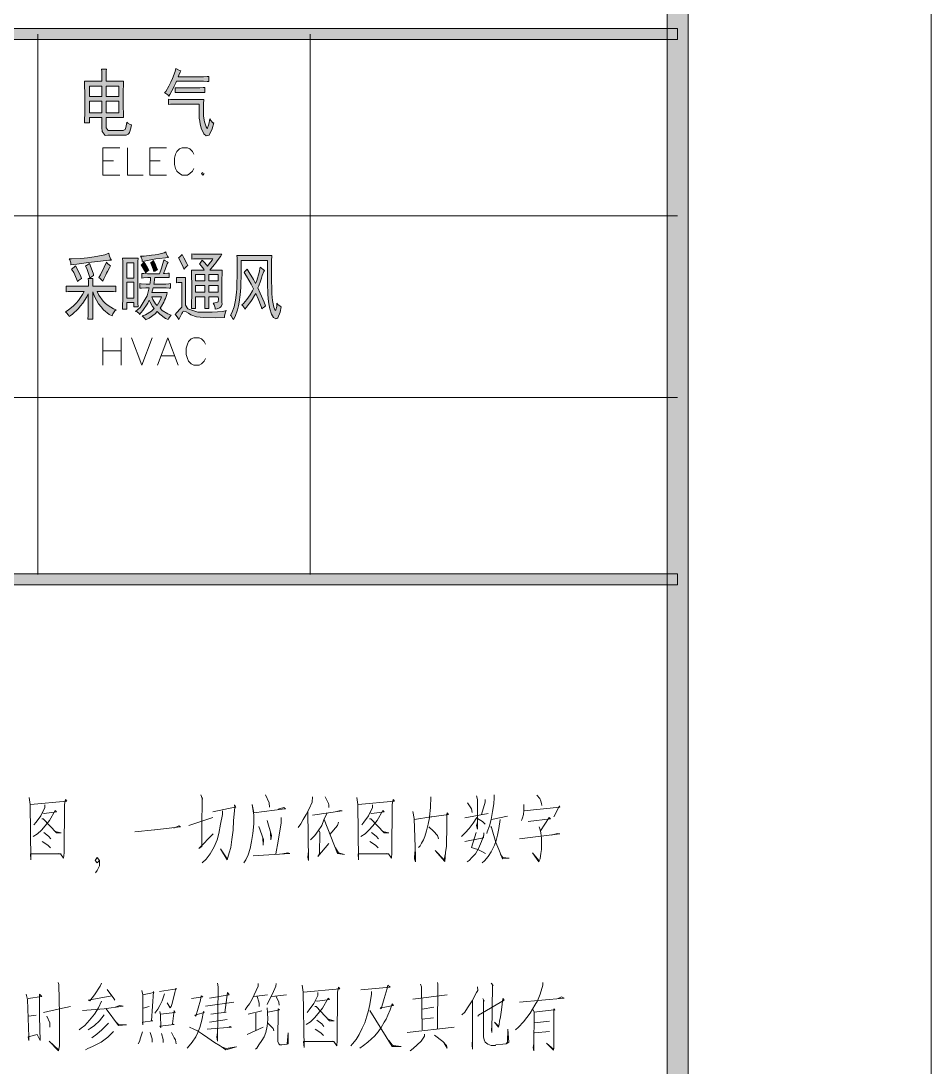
# Model space of a CAD drawing. Header units: millimetres. Extents: x 803 to 707111, y 130 to 2706464.
# Drawn here: x 702803 to 707111, y 2687046 to 2691996 of the extents above; entities that cross this region are included whole.
import ezdxf

# ---------------------------------------------------------------- set-up
doc = ezdxf.new("R2010")
doc.units = ezdxf.units.MM

msp = doc.modelspace()

# ---------------------------------------------------------------- hatches: boundary and pattern name
h = msp.add_hatch(color=0)
h.dxf.hatch_style = 2
h.paths.add_polyline_path([(705960.9, 2636339.7), (705860.9, 2636439.8), (705860.9, 2705213.8), (705960.9, 2705313.9)])
h = msp.add_hatch(color=0)
h.dxf.hatch_style = 2
h.paths.add_polyline_path([(699888.3, 2691908.5), (699888.3, 2691960), (705910.7, 2691960), (705910.7, 2691908.5)])
h = msp.add_hatch(color=0)
h.paths.add_polyline_path([(703326.5, 2691504), (703323, 2691488.6), (703316.6, 2691468.4), (703313.6, 2691464.1), (703310.6, 2691459.8), (703300.3, 2691455.5), (703293.4, 2691455.5), (703214, 2691455.5), (703200.7, 2691454.7), (703186.5, 2691473.1), (703185.6, 2691492), (703185.6, 2691539.2), (703126.8, 2691539.2), (703126.8, 2691513.5), (703103.6, 2691513.5), (703104.1, 2691520.3), (703104.5, 2691566.7), (703104.5, 2691606.6), (703104.5, 2691646.6), (703104.1, 2691698.5), (703103.6, 2691711), (703185.6, 2691711), (703185.6, 2691729), (703185.2, 2691757.3), (703184.8, 2691767.6), (703207.1, 2691767.6), (703206.7, 2691758.6), (703206.2, 2691730.3), (703206.2, 2691711), (703288.3, 2691711), (703287.8, 2691700.7), (703287, 2691658.6), (703287, 2691627.2), (703287, 2691595.9), (703287.8, 2691552.1), (703288.3, 2691539.2), (703206.2, 2691539.2), (703206.2, 2691502.7), (703206.2, 2691490.7), (703215.7, 2691478.3), (703225.1, 2691478.3), (703278.8, 2691478.3), (703287, 2691478.3), (703296.8, 2691483), (703298.1, 2691487.7), (703299.8, 2691492.4), (703302.4, 2691507.5), (703303.3, 2691517.8), (703308.4, 2691513), (703320, 2691506.2)])
h.paths.add_polyline_path([(703266.8, 2691562), (703266.8, 2691616.1), (703206.2, 2691616.1), (703206.2, 2691562)])
h.paths.add_polyline_path([(703185.6, 2691562), (703185.6, 2691616.1), (703126.8, 2691616.1), (703126.8, 2691562)])
h.paths.add_polyline_path([(703266.8, 2691638), (703266.8, 2691687.8), (703206.2, 2691687.8), (703206.2, 2691638)])
h.paths.add_polyline_path([(703185.6, 2691638), (703185.6, 2691687.8), (703126.8, 2691687.8), (703126.8, 2691638)])
h = msp.add_hatch(color=0)
h.dxf.hatch_style = 2
h.paths.add_polyline_path([(703559.6, 2691759.5), (703556.6, 2691753.5), (703550.2, 2691739.7), (703546.7, 2691732.4), (703657.9, 2691732.4), (703667.4, 2691732.4), (703684.5, 2691733.3), (703692.7, 2691733.7), (703692.7, 2691709.7), (703684.5, 2691710.1), (703667.4, 2691711), (703657.9, 2691711), (703538.6, 2691711), (703536, 2691704.1), (703528.3, 2691686.9), (703522.7, 2691676.2), (703517.5, 2691665.9), (703507.2, 2691647.9), (703502.1, 2691640.6), (703497.8, 2691646.1), (703487.9, 2691653.4), (703481.9, 2691655.6), (703488.3, 2691662.9), (703503.4, 2691688.2), (703511.9, 2691706.2), (703520.5, 2691723.9), (703533, 2691756.9), (703536.4, 2691771.5), (703542, 2691768.1), (703553.6, 2691762.1)])
h = msp.add_hatch(color=0)
h.dxf.hatch_style = 2
h.paths.add_polyline_path([(703640.7, 2691679.6), (703648.9, 2691679.6), (703665.2, 2691680.5), (703673.4, 2691680.9), (703673.4, 2691656.9), (703665.2, 2691657.3), (703648.9, 2691658.2), (703640.7, 2691658.2), (703566, 2691658.2), (703557.9, 2691658.2), (703541.6, 2691657.3), (703533.4, 2691656.9), (703533.4, 2691679.6), (703541.6, 2691679.2), (703557.9, 2691679.2), (703566, 2691679.6)])
h = msp.add_hatch(color=0)
h.dxf.hatch_style = 2
h.paths.add_polyline_path([(703715.9, 2691513.5), (703708.6, 2691486), (703694.4, 2691456.4), (703687.5, 2691454.7), (703680.2, 2691452.9), (703668.2, 2691462.4), (703663.1, 2691473.1), (703657.9, 2691483.8), (703651, 2691508.3), (703648.9, 2691522.5), (703646.8, 2691536.2), (703645.9, 2691576.6), (703646.8, 2691602.8), (703535.6, 2691602.8), (703527.4, 2691602.8), (703510.2, 2691601.9), (703500.8, 2691601.5), (703500.8, 2691625.5), (703510.2, 2691625.1), (703527.4, 2691624.2), (703535.6, 2691624.2), (703668.2, 2691624.2), (703667.4, 2691603.2), (703666.5, 2691571), (703666.5, 2691559.4), (703666.9, 2691547.8), (703669.5, 2691527.2), (703671.7, 2691518.2), (703674.2, 2691509.2), (703679, 2691495.4), (703682, 2691490.7), (703684.5, 2691486), (703691.8, 2691507.5), (703696.6, 2691533.7), (703702.1, 2691525.1), (703711.6, 2691514.8)])
h = msp.add_hatch(color=0)
h.dxf.hatch_style = 2
h.paths.add_polyline_path([(703231.1, 2690863.9), (703219.1, 2690863.9), (703178.8, 2690860), (703150.9, 2690856.1), (703122.5, 2690852.7), (703067.1, 2690845.4), (703039.7, 2690842), (703038.4, 2690851), (703033.7, 2690865.2), (703030.6, 2690870.3), (703042.2, 2690869.9), (703086, 2690872.5), (703117.8, 2690875.9), (703149.6, 2690879.3), (703199.8, 2690890.1), (703218.3, 2690897.4), (703220.8, 2690887.9), (703227.3, 2690871.2)])
h = msp.add_hatch(color=0)
h.paths.add_polyline_path([(703356.9, 2690873.3), (703356.5, 2690857.4), (703356.1, 2690827.4), (703356.1, 2690812.4), (703356.1, 2690711), (703356.1, 2690694.3), (703356.5, 2690660.4), (703356.9, 2690643.6), (703337.6, 2690643.6), (703337.6, 2690663.8), (703303.3, 2690663.8), (703303.3, 2690632.5), (703284, 2690632.5), (703284, 2690648.8), (703284.4, 2690681.8), (703284.8, 2690699), (703284.8, 2690812.4), (703284.8, 2690827.4), (703284.4, 2690857.4), (703284, 2690873.3)])
h.paths.add_polyline_path([(703337.6, 2690684), (703337.6, 2690759.5), (703303.3, 2690759.5), (703303.3, 2690684)])
h.paths.add_polyline_path([(703337.6, 2690779.7), (703337.6, 2690851.4), (703303.3, 2690851.4), (703303.3, 2690779.7)])
h = msp.add_hatch(color=0)
h.paths.add_polyline_path([(703376.3, 2690600.3), (703393, 2690605), (703421.3, 2690622.6), (703432.9, 2690635.5), (703426.1, 2690645.3), (703414.1, 2690665.1), (703409.8, 2690674.5), (703402.9, 2690660.4), (703380.1, 2690626.4), (703364.2, 2690607.1), (703361.7, 2690611.8), (703352.2, 2690619.1), (703345.8, 2690621.7), (703367.7, 2690640.6), (703399.5, 2690696), (703409.8, 2690732.5), (703394.3, 2690732.5), (703372.8, 2690732.1), (703366, 2690731.2), (703366, 2690753.1), (703372, 2690752.2), (703395.6, 2690751.4), (703412.8, 2690751.4), (703414.1, 2690757), (703416.2, 2690772), (703416.6, 2690781.4), (703402.9, 2690781.4), (703382.3, 2690780.6), (703375.4, 2690779.7), (703375.4, 2690801.6), (703384.4, 2690800.8), (703402, 2690800.3), (703410.6, 2690800.3), (703458.3, 2690800.3), (703467.3, 2690825.7), (703477.6, 2690859.2), (703478.5, 2690866.5), (703483.6, 2690863), (703494.3, 2690856.1), (703499.9, 2690852.7), (703495.6, 2690846.3), (703484.9, 2690820.5), (703477.6, 2690801.6), (703484, 2690801.6), (703497.3, 2690802), (703503.8, 2690802.9), (703503.8, 2690781.4), (703435.9, 2690781.4), (703435.1, 2690772), (703432.9, 2690757), (703432.1, 2690751.4), (703481.5, 2690751.4), (703489.2, 2690751.4), (703503.4, 2690752.2), (703510.2, 2690753.1), (703510.2, 2690731.2), (703503.8, 2690732.1), (703490.5, 2690732.5), (703482.7, 2690732.5), (703429.1, 2690732.5), (703423.1, 2690711), (703495.6, 2690711), (703493.5, 2690701.6), (703486.6, 2690683.1), (703482.7, 2690674.5), (703478.5, 2690665.9), (703468.1, 2690646.6), (703461.3, 2690636.8), (703471.6, 2690626.4), (703497.8, 2690610.1), (703514.1, 2690604.1), (703510.2, 2690600.7), (703502.9, 2690590), (703499.9, 2690582.7), (703486.6, 2690588.7), (703460.4, 2690608.4), (703447.1, 2690621.7), (703437.7, 2690610.1), (703410.2, 2690590), (703392.6, 2690581.4), (703390, 2690586.5), (703381.8, 2690596)])
h.paths.add_polyline_path([(703447.1, 2690650.1), (703454.4, 2690660.4), (703464.7, 2690680.5), (703468.6, 2690690.8), (703423.1, 2690690.8), (703427.8, 2690678.4), (703440.2, 2690658.2)])
h = msp.add_hatch(color=0)
h.dxf.hatch_style = 2
h.paths.add_polyline_path([(703369, 2690882.8), (703386.6, 2690883.2), (703420.9, 2690887.1), (703438.5, 2690890.1), (703456.1, 2690893.1), (703480.6, 2690899.5), (703487.9, 2690902.9), (703490.5, 2690895.6), (703496.9, 2690882.8), (703500.8, 2690877.2), (703486.6, 2690875.9), (703457, 2690872), (703441.1, 2690869.9), (703425.2, 2690867.3), (703393.4, 2690861.7), (703377.1, 2690858.3), (703375.8, 2690866.5), (703371.5, 2690878.5)])
h = msp.add_hatch(color=0)
h.dxf.hatch_style = 2
h.paths.add_polyline_path([(703385.3, 2690855.7), (703390.9, 2690846.7), (703402, 2690827.4), (703407.6, 2690816.2), (703403.7, 2690813.6), (703396, 2690807.6), (703392.6, 2690804.2), (703387.4, 2690815.8), (703377.1, 2690833.8), (703372, 2690840.7), (703376.3, 2690845.4), (703382.7, 2690852.7)])
h = msp.add_hatch(color=0)
h.dxf.hatch_style = 2
h.paths.add_polyline_path([(703432.1, 2690809.8), (703428.6, 2690821.8), (703420.5, 2690842.8), (703415.8, 2690851.4), (703419.6, 2690853.6), (703427.4, 2690859.2), (703430.8, 2690862.2), (703436.4, 2690850.1), (703445, 2690828.7), (703448.4, 2690819.2), (703444.1, 2690816.2), (703435.9, 2690811.5)])
h = msp.add_hatch(color=0)
h.dxf.hatch_style = 2
h.paths.add_polyline_path([(703565.6, 2690890.9), (703574.2, 2690874.6), (703587.9, 2690848.8), (703593.1, 2690839.4), (703587.5, 2690835.5), (703578.5, 2690825.7), (703575.1, 2690820.5), (703571.2, 2690830.4), (703558.3, 2690857.4), (703548.4, 2690874.6), (703552.7, 2690878.5), (703561.3, 2690886.6)])
h = msp.add_hatch(color=0)
h.paths.add_polyline_path([(703754.1, 2690892.2), (703747.2, 2690881.5), (703732.2, 2690860.9), (703724.5, 2690851.4), (703716.7, 2690842), (703702.6, 2690824.4), (703696.6, 2690816.2), (703755.4, 2690816.2), (703754.9, 2690801.6), (703754.1, 2690772.4), (703754.1, 2690758.3), (703754.1, 2690665.1), (703754.9, 2690656.1), (703751.1, 2690644.9), (703747.2, 2690641.9), (703742.9, 2690639.3), (703730.9, 2690634.6), (703722.7, 2690632.5), (703721.9, 2690638.9), (703716.7, 2690653.1), (703712.9, 2690660.8), (703720.2, 2690661.7), (703730.5, 2690663.8), (703733.1, 2690665.1), (703735.6, 2690666.4), (703737.3, 2690679.3), (703736.9, 2690690.8), (703691.4, 2690690.8), (703691.4, 2690635.5), (703673.4, 2690635.5), (703673.4, 2690690.8), (703628.7, 2690690.8), (703628.7, 2690635.5), (703610.3, 2690635.5), (703610.7, 2690657.8), (703611.5, 2690702), (703611.5, 2690724.3), (703611.5, 2690746.7), (703610.7, 2690792.6), (703610.3, 2690816.2), (703670.4, 2690816.2), (703667.8, 2690821.8), (703656.6, 2690836.8), (703648, 2690846.3), (703651.5, 2690850.1), (703657.9, 2690859.2), (703660.9, 2690863.9), (703670.4, 2690854.4), (703682.8, 2690840.3), (703686.3, 2690835.5), (703694.4, 2690846.7), (703707.3, 2690864.3), (703711.6, 2690870.3), (703646.8, 2690870.3), (703636.9, 2690870.3), (703618.8, 2690869.9), (703611.5, 2690869), (703611.5, 2690893.5), (703618.8, 2690892.6), (703635.6, 2690892.2), (703644.6, 2690892.2)])
h.paths.add_polyline_path([(703736.9, 2690712.3), (703736.9, 2690744.9), (703691.4, 2690744.9), (703691.4, 2690712.3)])
h.paths.add_polyline_path([(703673.4, 2690712.3), (703673.4, 2690744.9), (703628.7, 2690744.9), (703628.7, 2690712.3)])
h.paths.add_polyline_path([(703736.9, 2690766.4), (703736.9, 2690796), (703691.4, 2690796), (703691.4, 2690766.4)])
h.paths.add_polyline_path([(703673.4, 2690766.4), (703673.4, 2690796), (703628.7, 2690796), (703628.7, 2690766.4)])
h = msp.add_hatch(color=0)
h.dxf.hatch_style = 2
h.paths.add_polyline_path([(703990.2, 2690886.6), (703989.4, 2690859.6), (703988.5, 2690810.6), (703988.9, 2690788.7), (703989.4, 2690766.8), (703989.8, 2690731.2), (703989.8, 2690717.9), (703990.2, 2690704.2), (703993.7, 2690674.1), (703997.1, 2690657.8), (704000.1, 2690641), (704005.7, 2690626), (704007.8, 2690627.3), (704009.6, 2690628.6), (704013.4, 2690645.3), (704014.7, 2690660.8), (704019.4, 2690654.8), (704029.3, 2690646.2), (704034.9, 2690643.6), (704030.2, 2690618.3), (704019.4, 2690591.2), (704014.3, 2690588.7), (704009.1, 2690586.5), (703998.4, 2690592.5), (703993.7, 2690600.7), (703988.5, 2690609.3), (703980.4, 2690634.2), (703977.8, 2690650.1), (703974.8, 2690666.4), (703971.8, 2690701.2), (703971.3, 2690719.6), (703970.5, 2690738.5), (703970.1, 2690809.8), (703970.1, 2690862.2), (703844.7, 2690862.2), (703844.7, 2690807.6), (703843.4, 2690735.5), (703842.1, 2690717.9), (703840.8, 2690700.3), (703835.7, 2690665.1), (703831.8, 2690647.5), (703827.9, 2690629.9), (703816.8, 2690597.7), (703809, 2690582.7), (703804.3, 2690589.5), (703797.5, 2690600.3), (703794.9, 2690604.1), (703801.3, 2690615.7), (703811.6, 2690643.2), (703815.1, 2690659.1), (703818.5, 2690675), (703823.2, 2690710.6), (703824.1, 2690730.8), (703825.4, 2690750.5), (703826.2, 2690794.3), (703826.2, 2690817.9), (703826.2, 2690841.5), (703825.8, 2690875.9), (703825.4, 2690886.6)])
h = msp.add_hatch(color=0)
h.dxf.hatch_style = 2
h.paths.add_polyline_path([(703061.1, 2690836.8), (703072.7, 2690816.2), (703086.9, 2690786.6), (703089.5, 2690777.1), (703085.2, 2690774.6), (703075.7, 2690767.3), (703070.1, 2690762.5), (703066.3, 2690775.9), (703052.5, 2690805.5), (703042.7, 2690821.8), (703047, 2690824.4), (703056, 2690832.1)])
h = msp.add_hatch(color=0)
h.dxf.hatch_style = 2
h.paths.add_polyline_path([(703126.8, 2690848.8), (703135.4, 2690827.4), (703145.7, 2690798.2), (703147, 2690790.9), (703141.4, 2690787.9), (703132, 2690781.9), (703128.1, 2690778.4), (703125.5, 2690790.9), (703115.7, 2690819.7), (703108.8, 2690836.8), (703113.1, 2690838.5), (703122.5, 2690845)])
h = msp.add_hatch(color=0)
h.dxf.hatch_style = 2
h.paths.add_polyline_path([(703227.3, 2690836.8), (703221.7, 2690827.8), (703212.3, 2690811.1), (703208, 2690802.9), (703204.1, 2690794.8), (703194.7, 2690775.9), (703189.9, 2690765.1), (703186.1, 2690769), (703177.1, 2690777.1), (703171.5, 2690781.4), (703179.2, 2690794.3), (703196.8, 2690830.4), (703207.1, 2690854.4), (703212.7, 2690848.8), (703222.6, 2690840.3)])
h = msp.add_hatch(color=0)
h.dxf.hatch_style = 2
h.paths.add_polyline_path([(703955, 2690814.9), (703952, 2690809.8), (703944.7, 2690791.3), (703940.9, 2690778.4), (703936.6, 2690765.6), (703928.4, 2690742.8), (703924.5, 2690732.5), (703935.7, 2690708.5), (703953.3, 2690665.9), (703960.2, 2690647.5), (703955, 2690644.1), (703946.4, 2690637.2), (703943, 2690634.2), (703939.1, 2690645.3), (703925, 2690681.8), (703914.2, 2690707.2), (703908.7, 2690696.9), (703897.1, 2690678), (703891.1, 2690669), (703885, 2690660.4), (703870.9, 2690641.9), (703862.7, 2690632.5), (703858.9, 2690640.2), (703851.6, 2690650.1), (703848.5, 2690653.1), (703856.7, 2690659.5), (703872.2, 2690677.5), (703879.9, 2690688.7), (703887.6, 2690699.9), (703899.2, 2690719.6), (703903.1, 2690728.6), (703893.2, 2690750.1), (703870.9, 2690788.7), (703858.9, 2690805.5), (703863.1, 2690809.8), (703870.4, 2690817.9), (703873, 2690821.8), (703882.9, 2690806.3), (703903.1, 2690772), (703913.4, 2690753.1), (703919, 2690767.3), (703929.7, 2690806.3), (703934.8, 2690831.2)])
h = msp.add_hatch(color=0)
h.dxf.hatch_style = 2
h.paths.add_polyline_path([(703123, 2690740.7), (703123, 2690746.7), (703122.5, 2690765.1), (703121.7, 2690777.1), (703143.1, 2690777.1), (703142.7, 2690766.4), (703142.3, 2690748), (703142.3, 2690740.7), (703215.3, 2690740.7), (703222.6, 2690740.7), (703241, 2690741.5), (703251.8, 2690741.9), (703251.8, 2690714.9), (703241, 2690715.8), (703223, 2690716.6), (703216.1, 2690716.6), (703163.3, 2690716.6), (703171.5, 2690698.1), (703191.6, 2690669.8), (703203.2, 2690659.5), (703215.3, 2690649.6), (703240.6, 2690634.6), (703253.5, 2690629.9), (703247, 2690624.7), (703237.6, 2690609.7), (703234.2, 2690600.3), (703220, 2690607.6), (703194.2, 2690629.5), (703182.2, 2690643.6), (703170.2, 2690657.8), (703150.9, 2690692.6), (703143.1, 2690713.6), (703142.3, 2690640.6), (703142.3, 2690629.5), (703142.7, 2690601.5), (703143.1, 2690585.2), (703119.9, 2690585.2), (703120.8, 2690602.4), (703121.7, 2690629.9), (703121.7, 2690640.6), (703121.7, 2690705.4), (703114.4, 2690690), (703095.5, 2690660.8), (703084.3, 2690647.5), (703073.2, 2690634.2), (703047, 2690608.8), (703031.5, 2690597.7), (703028.1, 2690604.1), (703019.1, 2690615.7), (703013.5, 2690620.4), (703026.8, 2690627.7), (703051.7, 2690648.3), (703063.7, 2690660.8), (703075.3, 2690673.7), (703094.6, 2690701.6), (703101.5, 2690716.6), (703068.9, 2690716.6), (703026.8, 2690715.8), (703017.3, 2690714.9), (703017.3, 2690741.9), (703028.1, 2690741.5), (703080.9, 2690740.7)])
h = msp.add_hatch(color=0)
h.dxf.hatch_style = 2
h.paths.add_polyline_path([(703581.9, 2690781.4), (703581.5, 2690767.7), (703581.1, 2690743.2), (703581.1, 2690732.5), (703581.1, 2690651.3), (703593.5, 2690634.6), (703640.3, 2690617.9), (703674.2, 2690617.9), (703708.2, 2690617.9), (703758, 2690621.7), (703773.4, 2690626), (703770.4, 2690617.9), (703767, 2690600.7), (703766.5, 2690592.1), (703725.8, 2690591.2), (703668.2, 2690593), (703651.5, 2690594.7), (703634.3, 2690596.8), (703606.8, 2690605.8), (703596.1, 2690613.1), (703585.4, 2690620), (703571.2, 2690622.2), (703567.8, 2690617), (703564.3, 2690611.8), (703555.7, 2690595.5), (703550.6, 2690583.9), (703545.9, 2690590.8), (703536.8, 2690602.4), (703532.1, 2690607.1), (703540.3, 2690616.6), (703556.2, 2690634.2), (703563.9, 2690641.9), (703563.9, 2690758.3), (703559.6, 2690758.3), (703547.1, 2690757.8), (703538.6, 2690757), (703538.6, 2690782.7), (703546.7, 2690781.9), (703568.2, 2690781.4)])
h = msp.add_hatch(color=0)
h.dxf.hatch_style = 2
h.paths.add_polyline_path([(699906.3, 2689327.7), (699906.3, 2689379.2), (705910.7, 2689379.2), (705910.7, 2689327.7)])

# ---------------------------------------------------------------- linework, layer by layer
at = {"color": 0, "lineweight": 0}
for points in [[(707110.7, 2635190), (707110.7, 2706463.7), (606199.4, 2706463.7), (606199.4, 2635190)], [(705960.9, 2636339.7), (705860.9, 2636439.8), (705860.9, 2705213.8), (705960.9, 2705313.9)], [(699888.3, 2691908.5), (699888.3, 2691960), (705910.7, 2691960), (705910.7, 2691908.5)], [(703326.5, 2691504), (703323, 2691488.6), (703316.6, 2691468.4), (703313.6, 2691464.1), (703310.6, 2691459.8), (703300.3, 2691455.5), (703293.4, 2691455.5), (703214, 2691455.5), (703200.7, 2691454.7), (703186.5, 2691473.1), (703185.6, 2691492), (703185.6, 2691539.2), (703126.8, 2691539.2), (703126.8, 2691513.5), (703103.6, 2691513.5), (703104.1, 2691520.3), (703104.5, 2691566.7), (703104.5, 2691606.6), (703104.5, 2691646.6), (703104.1, 2691698.5), (703103.6, 2691711), (703185.6, 2691711), (703185.6, 2691729), (703185.2, 2691757.3), (703184.8, 2691767.6), (703207.1, 2691767.6), (703206.7, 2691758.6), (703206.2, 2691730.3), (703206.2, 2691711), (703288.3, 2691711), (703287.8, 2691700.7), (703287, 2691658.6), (703287, 2691627.2), (703287, 2691595.9), (703287.8, 2691552.1), (703288.3, 2691539.2), (703206.2, 2691539.2), (703206.2, 2691502.7), (703206.2, 2691490.7), (703215.7, 2691478.3), (703225.1, 2691478.3), (703278.8, 2691478.3), (703287, 2691478.3), (703296.8, 2691483), (703298.1, 2691487.7), (703299.8, 2691492.4), (703302.4, 2691507.5), (703303.3, 2691517.8), (703308.4, 2691513), (703320, 2691506.2)], [(703559.6, 2691759.5), (703556.6, 2691753.5), (703550.2, 2691739.7), (703546.7, 2691732.4), (703657.9, 2691732.4), (703667.4, 2691732.4), (703684.5, 2691733.3), (703692.7, 2691733.7), (703692.7, 2691709.7), (703684.5, 2691710.1), (703667.4, 2691711), (703657.9, 2691711), (703538.6, 2691711), (703536, 2691704.1), (703528.3, 2691686.9), (703522.7, 2691676.2), (703517.5, 2691665.9), (703507.2, 2691647.9), (703502.1, 2691640.6), (703497.8, 2691646.1), (703487.9, 2691653.4), (703481.9, 2691655.6), (703488.3, 2691662.9), (703503.4, 2691688.2), (703511.9, 2691706.2), (703520.5, 2691723.9), (703533, 2691756.9), (703536.4, 2691771.5), (703542, 2691768.1), (703553.6, 2691762.1)], [(703185.6, 2691638), (703185.6, 2691687.8), (703126.8, 2691687.8), (703126.8, 2691638)], [(703266.8, 2691638), (703266.8, 2691687.8), (703206.2, 2691687.8), (703206.2, 2691638)], [(703640.7, 2691679.6), (703648.9, 2691679.6), (703665.2, 2691680.5), (703673.4, 2691680.9), (703673.4, 2691656.9), (703665.2, 2691657.3), (703648.9, 2691658.2), (703640.7, 2691658.2), (703566, 2691658.2), (703557.9, 2691658.2), (703541.6, 2691657.3), (703533.4, 2691656.9), (703533.4, 2691679.6), (703541.6, 2691679.2), (703557.9, 2691679.2), (703566, 2691679.6)], [(703185.6, 2691562), (703185.6, 2691616.1), (703126.8, 2691616.1), (703126.8, 2691562)], [(703266.8, 2691562), (703266.8, 2691616.1), (703206.2, 2691616.1), (703206.2, 2691562)], [(703715.9, 2691513.5), (703708.6, 2691486), (703694.4, 2691456.4), (703687.5, 2691454.7), (703680.2, 2691452.9), (703668.2, 2691462.4), (703663.1, 2691473.1), (703657.9, 2691483.8), (703651, 2691508.3), (703648.9, 2691522.5), (703646.8, 2691536.2), (703645.9, 2691576.6), (703646.8, 2691602.8), (703535.6, 2691602.8), (703527.4, 2691602.8), (703510.2, 2691601.9), (703500.8, 2691601.5), (703500.8, 2691625.5), (703510.2, 2691625.1), (703527.4, 2691624.2), (703535.6, 2691624.2), (703668.2, 2691624.2), (703667.4, 2691603.2), (703666.5, 2691571), (703666.5, 2691559.4), (703666.9, 2691547.8), (703669.5, 2691527.2), (703671.7, 2691518.2), (703674.2, 2691509.2), (703679, 2691495.4), (703682, 2691490.7), (703684.5, 2691486), (703691.8, 2691507.5), (703696.6, 2691533.7), (703702.1, 2691525.1), (703711.6, 2691514.8)], [(703231.1, 2690863.9), (703219.1, 2690863.9), (703178.8, 2690860), (703150.9, 2690856.1), (703122.5, 2690852.7), (703067.1, 2690845.4), (703039.7, 2690842), (703038.4, 2690851), (703033.7, 2690865.2), (703030.6, 2690870.3), (703042.2, 2690869.9), (703086, 2690872.5), (703117.8, 2690875.9), (703149.6, 2690879.3), (703199.8, 2690890.1), (703218.3, 2690897.4), (703220.8, 2690887.9), (703227.3, 2690871.2)], [(703356.9, 2690873.3), (703356.5, 2690857.4), (703356.1, 2690827.4), (703356.1, 2690812.4), (703356.1, 2690711), (703356.1, 2690694.3), (703356.5, 2690660.4), (703356.9, 2690643.6), (703337.6, 2690643.6), (703337.6, 2690663.8), (703303.3, 2690663.8), (703303.3, 2690632.5), (703284, 2690632.5), (703284, 2690648.8), (703284.4, 2690681.8), (703284.8, 2690699), (703284.8, 2690812.4), (703284.8, 2690827.4), (703284.4, 2690857.4), (703284, 2690873.3)], [(703376.3, 2690600.3), (703393, 2690605), (703421.3, 2690622.6), (703432.9, 2690635.5), (703426.1, 2690645.3), (703414.1, 2690665.1), (703409.8, 2690674.5), (703402.9, 2690660.4), (703380.1, 2690626.4), (703364.2, 2690607.1), (703361.7, 2690611.8), (703352.2, 2690619.1), (703345.8, 2690621.7), (703367.7, 2690640.6), (703399.5, 2690696), (703409.8, 2690732.5), (703394.3, 2690732.5), (703372.8, 2690732.1), (703366, 2690731.2), (703366, 2690753.1), (703372, 2690752.2), (703395.6, 2690751.4), (703412.8, 2690751.4), (703414.1, 2690757), (703416.2, 2690772), (703416.6, 2690781.4), (703402.9, 2690781.4), (703382.3, 2690780.6), (703375.4, 2690779.7), (703375.4, 2690801.6), (703384.4, 2690800.8), (703402, 2690800.3), (703410.6, 2690800.3), (703458.3, 2690800.3), (703467.3, 2690825.7), (703477.6, 2690859.2), (703478.5, 2690866.5), (703483.6, 2690863), (703494.3, 2690856.1), (703499.9, 2690852.7), (703495.6, 2690846.3), (703484.9, 2690820.5), (703477.6, 2690801.6), (703484, 2690801.6), (703497.3, 2690802), (703503.8, 2690802.9), (703503.8, 2690781.4), (703435.9, 2690781.4), (703435.1, 2690772), (703432.9, 2690757), (703432.1, 2690751.4), (703481.5, 2690751.4), (703489.2, 2690751.4), (703503.4, 2690752.2), (703510.2, 2690753.1), (703510.2, 2690731.2), (703503.8, 2690732.1), (703490.5, 2690732.5), (703482.7, 2690732.5), (703429.1, 2690732.5), (703423.1, 2690711), (703495.6, 2690711), (703493.5, 2690701.6), (703486.6, 2690683.1), (703482.7, 2690674.5), (703478.5, 2690665.9), (703468.1, 2690646.6), (703461.3, 2690636.8), (703471.6, 2690626.4), (703497.8, 2690610.1), (703514.1, 2690604.1), (703510.2, 2690600.7), (703502.9, 2690590), (703499.9, 2690582.7), (703486.6, 2690588.7), (703460.4, 2690608.4), (703447.1, 2690621.7), (703437.7, 2690610.1), (703410.2, 2690590), (703392.6, 2690581.4), (703390, 2690586.5), (703381.8, 2690596)], [(703369, 2690882.8), (703386.6, 2690883.2), (703420.9, 2690887.1), (703438.5, 2690890.1), (703456.1, 2690893.1), (703480.6, 2690899.5), (703487.9, 2690902.9), (703490.5, 2690895.6), (703496.9, 2690882.8), (703500.8, 2690877.2), (703486.6, 2690875.9), (703457, 2690872), (703441.1, 2690869.9), (703425.2, 2690867.3), (703393.4, 2690861.7), (703377.1, 2690858.3), (703375.8, 2690866.5), (703371.5, 2690878.5)], [(703385.3, 2690855.7), (703390.9, 2690846.7), (703402, 2690827.4), (703407.6, 2690816.2), (703403.7, 2690813.6), (703396, 2690807.6), (703392.6, 2690804.2), (703387.4, 2690815.8), (703377.1, 2690833.8), (703372, 2690840.7), (703376.3, 2690845.4), (703382.7, 2690852.7)], [(703432.1, 2690809.8), (703428.6, 2690821.8), (703420.5, 2690842.8), (703415.8, 2690851.4), (703419.6, 2690853.6), (703427.4, 2690859.2), (703430.8, 2690862.2), (703436.4, 2690850.1), (703445, 2690828.7), (703448.4, 2690819.2), (703444.1, 2690816.2), (703435.9, 2690811.5)], [(703565.6, 2690890.9), (703574.2, 2690874.6), (703587.9, 2690848.8), (703593.1, 2690839.4), (703587.5, 2690835.5), (703578.5, 2690825.7), (703575.1, 2690820.5), (703571.2, 2690830.4), (703558.3, 2690857.4), (703548.4, 2690874.6), (703552.7, 2690878.5), (703561.3, 2690886.6)], [(703754.1, 2690892.2), (703747.2, 2690881.5), (703732.2, 2690860.9), (703724.5, 2690851.4), (703716.7, 2690842), (703702.6, 2690824.4), (703696.6, 2690816.2), (703755.4, 2690816.2), (703754.9, 2690801.6), (703754.1, 2690772.4), (703754.1, 2690758.3), (703754.1, 2690665.1), (703754.9, 2690656.1), (703751.1, 2690644.9), (703747.2, 2690641.9), (703742.9, 2690639.3), (703730.9, 2690634.6), (703722.7, 2690632.5), (703721.9, 2690638.9), (703716.7, 2690653.1), (703712.9, 2690660.8), (703720.2, 2690661.7), (703730.5, 2690663.8), (703733.1, 2690665.1), (703735.6, 2690666.4), (703737.3, 2690679.3), (703736.9, 2690690.8), (703691.4, 2690690.8), (703691.4, 2690635.5), (703673.4, 2690635.5), (703673.4, 2690690.8), (703628.7, 2690690.8), (703628.7, 2690635.5), (703610.3, 2690635.5), (703610.7, 2690657.8), (703611.5, 2690702), (703611.5, 2690724.3), (703611.5, 2690746.7), (703610.7, 2690792.6), (703610.3, 2690816.2), (703670.4, 2690816.2), (703667.8, 2690821.8), (703656.6, 2690836.8), (703648, 2690846.3), (703651.5, 2690850.1), (703657.9, 2690859.2), (703660.9, 2690863.9), (703670.4, 2690854.4), (703682.8, 2690840.3), (703686.3, 2690835.5), (703694.4, 2690846.7), (703707.3, 2690864.3), (703711.6, 2690870.3), (703646.8, 2690870.3), (703636.9, 2690870.3), (703618.8, 2690869.9), (703611.5, 2690869), (703611.5, 2690893.5), (703618.8, 2690892.6), (703635.6, 2690892.2), (703644.6, 2690892.2)], [(703990.2, 2690886.6), (703989.4, 2690859.6), (703988.5, 2690810.6), (703988.9, 2690788.7), (703989.4, 2690766.8), (703989.8, 2690731.2), (703989.8, 2690717.9), (703990.2, 2690704.2), (703993.7, 2690674.1), (703997.1, 2690657.8), (704000.1, 2690641), (704005.7, 2690626), (704007.8, 2690627.3), (704009.6, 2690628.6), (704013.4, 2690645.3), (704014.7, 2690660.8), (704019.4, 2690654.8), (704029.3, 2690646.2), (704034.9, 2690643.6), (704030.2, 2690618.3), (704019.4, 2690591.2), (704014.3, 2690588.7), (704009.1, 2690586.5), (703998.4, 2690592.5), (703993.7, 2690600.7), (703988.5, 2690609.3), (703980.4, 2690634.2), (703977.8, 2690650.1), (703974.8, 2690666.4), (703971.8, 2690701.2), (703971.3, 2690719.6), (703970.5, 2690738.5), (703970.1, 2690809.8), (703970.1, 2690862.2), (703844.7, 2690862.2), (703844.7, 2690807.6), (703843.4, 2690735.5), (703842.1, 2690717.9), (703840.8, 2690700.3), (703835.7, 2690665.1), (703831.8, 2690647.5), (703827.9, 2690629.9), (703816.8, 2690597.7), (703809, 2690582.7), (703804.3, 2690589.5), (703797.5, 2690600.3), (703794.9, 2690604.1), (703801.3, 2690615.7), (703811.6, 2690643.2), (703815.1, 2690659.1), (703818.5, 2690675), (703823.2, 2690710.6), (703824.1, 2690730.8), (703825.4, 2690750.5), (703826.2, 2690794.3), (703826.2, 2690817.9), (703826.2, 2690841.5), (703825.8, 2690875.9), (703825.4, 2690886.6)], [(703061.1, 2690836.8), (703072.7, 2690816.2), (703086.9, 2690786.6), (703089.5, 2690777.1), (703085.2, 2690774.6), (703075.7, 2690767.3), (703070.1, 2690762.5), (703066.3, 2690775.9), (703052.5, 2690805.5), (703042.7, 2690821.8), (703047, 2690824.4), (703056, 2690832.1)], [(703126.8, 2690848.8), (703135.4, 2690827.4), (703145.7, 2690798.2), (703147, 2690790.9), (703141.4, 2690787.9), (703132, 2690781.9), (703128.1, 2690778.4), (703125.5, 2690790.9), (703115.7, 2690819.7), (703108.8, 2690836.8), (703113.1, 2690838.5), (703122.5, 2690845)], [(703227.3, 2690836.8), (703221.7, 2690827.8), (703212.3, 2690811.1), (703208, 2690802.9), (703204.1, 2690794.8), (703194.7, 2690775.9), (703189.9, 2690765.1), (703186.1, 2690769), (703177.1, 2690777.1), (703171.5, 2690781.4), (703179.2, 2690794.3), (703196.8, 2690830.4), (703207.1, 2690854.4), (703212.7, 2690848.8), (703222.6, 2690840.3)], [(703337.6, 2690779.7), (703337.6, 2690851.4), (703303.3, 2690851.4), (703303.3, 2690779.7)], [(703955, 2690814.9), (703952, 2690809.8), (703944.7, 2690791.3), (703940.9, 2690778.4), (703936.6, 2690765.6), (703928.4, 2690742.8), (703924.5, 2690732.5), (703935.7, 2690708.5), (703953.3, 2690665.9), (703960.2, 2690647.5), (703955, 2690644.1), (703946.4, 2690637.2), (703943, 2690634.2), (703939.1, 2690645.3), (703925, 2690681.8), (703914.2, 2690707.2), (703908.7, 2690696.9), (703897.1, 2690678), (703891.1, 2690669), (703885, 2690660.4), (703870.9, 2690641.9), (703862.7, 2690632.5), (703858.9, 2690640.2), (703851.6, 2690650.1), (703848.5, 2690653.1), (703856.7, 2690659.5), (703872.2, 2690677.5), (703879.9, 2690688.7), (703887.6, 2690699.9), (703899.2, 2690719.6), (703903.1, 2690728.6), (703893.2, 2690750.1), (703870.9, 2690788.7), (703858.9, 2690805.5), (703863.1, 2690809.8), (703870.4, 2690817.9), (703873, 2690821.8), (703882.9, 2690806.3), (703903.1, 2690772), (703913.4, 2690753.1), (703919, 2690767.3), (703929.7, 2690806.3), (703934.8, 2690831.2)], [(703123, 2690740.7), (703123, 2690746.7), (703122.5, 2690765.1), (703121.7, 2690777.1), (703143.1, 2690777.1), (703142.7, 2690766.4), (703142.3, 2690748), (703142.3, 2690740.7), (703215.3, 2690740.7), (703222.6, 2690740.7), (703241, 2690741.5), (703251.8, 2690741.9), (703251.8, 2690714.9), (703241, 2690715.8), (703223, 2690716.6), (703216.1, 2690716.6), (703163.3, 2690716.6), (703171.5, 2690698.1), (703191.6, 2690669.8), (703203.2, 2690659.5), (703215.3, 2690649.6), (703240.6, 2690634.6), (703253.5, 2690629.9), (703247, 2690624.7), (703237.6, 2690609.7), (703234.2, 2690600.3), (703220, 2690607.6), (703194.2, 2690629.5), (703182.2, 2690643.6), (703170.2, 2690657.8), (703150.9, 2690692.6), (703143.1, 2690713.6), (703142.3, 2690640.6), (703142.3, 2690629.5), (703142.7, 2690601.5), (703143.1, 2690585.2), (703119.9, 2690585.2), (703120.8, 2690602.4), (703121.7, 2690629.9), (703121.7, 2690640.6), (703121.7, 2690705.4), (703114.4, 2690690), (703095.5, 2690660.8), (703084.3, 2690647.5), (703073.2, 2690634.2), (703047, 2690608.8), (703031.5, 2690597.7), (703028.1, 2690604.1), (703019.1, 2690615.7), (703013.5, 2690620.4), (703026.8, 2690627.7), (703051.7, 2690648.3), (703063.7, 2690660.8), (703075.3, 2690673.7), (703094.6, 2690701.6), (703101.5, 2690716.6), (703068.9, 2690716.6), (703026.8, 2690715.8), (703017.3, 2690714.9), (703017.3, 2690741.9), (703028.1, 2690741.5), (703080.9, 2690740.7)], [(703337.6, 2690684), (703337.6, 2690759.5), (703303.3, 2690759.5), (703303.3, 2690684)], [(703581.9, 2690781.4), (703581.5, 2690767.7), (703581.1, 2690743.2), (703581.1, 2690732.5), (703581.1, 2690651.3), (703593.5, 2690634.6), (703640.3, 2690617.9), (703674.2, 2690617.9), (703708.2, 2690617.9), (703758, 2690621.7), (703773.4, 2690626), (703770.4, 2690617.9), (703767, 2690600.7), (703766.5, 2690592.1), (703725.8, 2690591.2), (703668.2, 2690593), (703651.5, 2690594.7), (703634.3, 2690596.8), (703606.8, 2690605.8), (703596.1, 2690613.1), (703585.4, 2690620), (703571.2, 2690622.2), (703567.8, 2690617), (703564.3, 2690611.8), (703555.7, 2690595.5), (703550.6, 2690583.9), (703545.9, 2690590.8), (703536.8, 2690602.4), (703532.1, 2690607.1), (703540.3, 2690616.6), (703556.2, 2690634.2), (703563.9, 2690641.9), (703563.9, 2690758.3), (703559.6, 2690758.3), (703547.1, 2690757.8), (703538.6, 2690757), (703538.6, 2690782.7), (703546.7, 2690781.9), (703568.2, 2690781.4)], [(703673.4, 2690766.4), (703673.4, 2690796), (703628.7, 2690796), (703628.7, 2690766.4)], [(703736.9, 2690766.4), (703736.9, 2690796), (703691.4, 2690796), (703691.4, 2690766.4)], [(703673.4, 2690712.3), (703673.4, 2690744.9), (703628.7, 2690744.9), (703628.7, 2690712.3)], [(703736.9, 2690712.3), (703736.9, 2690744.9), (703691.4, 2690744.9), (703691.4, 2690712.3)], [(703447.1, 2690650.1), (703454.4, 2690660.4), (703464.7, 2690680.5), (703468.6, 2690690.8), (703423.1, 2690690.8), (703427.8, 2690678.4), (703440.2, 2690658.2)], [(699906.3, 2689327.7), (699906.3, 2689379.2), (705910.7, 2689379.2), (705910.7, 2689327.7)]]:
    msp.add_lwpolyline(points, close=True, dxfattribs=at)
for points in [[(702883.4, 2691934.2), (702883.4, 2689377.5)], [(704171, 2691934.2), (704171, 2689377.5)], [(703190.8, 2691267), (703190.8, 2691396.3), (703271.1, 2691396.3)], [(703307.6, 2691396.3), (703307.6, 2691267), (703381.4, 2691267)], [(703412.3, 2691267), (703412.3, 2691396.3), (703492.2, 2691396.3)], [(703621, 2691365.3), (703615, 2691377.8), (703602.5, 2691390.3), (703590.5, 2691396.3), (703566, 2691396.3), (703553.6, 2691390.3), (703541.1, 2691377.8), (703535.1, 2691365.3), (703529.1, 2691347.3), (703529.1, 2691316.4), (703535.1, 2691297.9), (703541.1, 2691285.5), (703553.6, 2691273.5), (703566, 2691267), (703590.5, 2691267), (703602.5, 2691273.5), (703615, 2691285.5), (703621, 2691297.9)], [(703190.8, 2691334.9), (703240.2, 2691334.9)], [(703412.3, 2691334.9), (703461.3, 2691334.9)], [(703190.8, 2691267), (703271.1, 2691267)], [(703412.3, 2691267), (703492.2, 2691267)], [(703664.4, 2691279.5), (703657.9, 2691273.5), (703664.4, 2691267), (703670.4, 2691273.5)], [(699888.3, 2691074.3), (705910.7, 2691074.3)], [(703190.8, 2690368), (703190.8, 2690497.2)], [(703277.1, 2690497.2), (703277.1, 2690368)], [(703326, 2690497.2), (703375.4, 2690368), (703424.4, 2690497.2)], [(703449.3, 2690368), (703498.2, 2690497.2), (703547.6, 2690368)], [(703676.4, 2690466.3), (703670.4, 2690478.8), (703657.9, 2690491.2), (703645.9, 2690497.2), (703621, 2690497.2), (703609, 2690491.2), (703596.5, 2690478.8), (703590.5, 2690466.3), (703584.1, 2690447.8), (703584.1, 2690417.4), (703590.5, 2690398.9), (703596.5, 2690386.4), (703609, 2690374.4), (703621, 2690368), (703645.9, 2690368), (703657.9, 2690374.4), (703670.4, 2690386.4), (703676.4, 2690398.9)], [(703190.8, 2690435.8), (703277.1, 2690435.8)], [(703467.7, 2690411.3), (703529.1, 2690411.3)], [(699888.3, 2690213.8), (705910.7, 2690213.8)], [(703654.5, 2688334.6), (703662.6, 2688314.4), (703660.5, 2688321.7), (703658.3, 2688177), (703658.3, 2688090.3), (703644.2, 2688080.4), (703713.3, 2688149.1)], [(703959.7, 2688334.6), (703977.8, 2688296.4), (703979.9, 2688276.2)], [(705042.6, 2688334.6), (705042.6, 2688319.6), (705040.4, 2688291.2), (705034.4, 2688255.6), (705028.4, 2688217.8), (705020.2, 2688186.9), (705009.9, 2688159), (705007.8, 2688151.3)], [(705243.9, 2688332), (705258.1, 2688317), (705264.1, 2688304.1), (705266.2, 2688293.8), (705268.4, 2688283.9)], [(702842.2, 2688321.7), (702846.5, 2688288.7), (702850.3, 2688026.8), (702848.2, 2688054.7), (702992.9, 2688054.7), (702982.6, 2688057.3), (702962.4, 2688054.7)], [(702848.2, 2688288.7), (703019.5, 2688304.1), (703013, 2688311.9), (703009.2, 2688288.7), (703007, 2688059.8), (703004.9, 2688034.5), (702990.7, 2688054.7)], [(702915.6, 2688286.5), (702915.6, 2688273.6), (702897.1, 2688235.4), (702874.8, 2688204.9), (702864.5, 2688192.1)], [(703711.2, 2688253), (703815.1, 2688276.2), (703812.9, 2688286.5), (703819.4, 2688276.2), (703815.1, 2688273.6), (703809, 2688212.7), (703806.9, 2688166.7), (703800.9, 2688123.4), (703797, 2688085.2), (703788.9, 2688059.8), (703782.4, 2688037.1), (703778.6, 2688026.8), (703748.1, 2688077.9), (703778.6, 2688031.9)], [(704020.7, 2688265.9), (704047.3, 2688273.6), (704055.5, 2688268.5), (704051.2, 2688268.5), (703904.8, 2688248.3), (703896.6, 2688288.7), (703904.8, 2688238), (703904.8, 2688197.2), (703900.5, 2688151.3), (703894.5, 2688113.5), (703888.5, 2688080.4), (703878.2, 2688049.5), (703867.9, 2688026.8), (703858, 2688011.7)], [(704183.4, 2688324.3), (704181.7, 2688299), (704167.1, 2688268.5), (704153, 2688240.6), (704138.8, 2688217.8), (704126.8, 2688197.2), (704114.3, 2688179.6)], [(704242.7, 2688324.3), (704259, 2688293.8), (704260.7, 2688286.5), (704260.7, 2688273.6)], [(704393.4, 2688321.7), (704397.2, 2688288.7), (704401.1, 2688026.8), (704399.4, 2688054.7), (704543.7, 2688054.7), (704533.8, 2688057.3), (704513.2, 2688054.7)], [(704399.4, 2688288.7), (704570.3, 2688304.1), (704564.3, 2688311.9), (704560, 2688288.7), (704558.3, 2688059.8), (704556.1, 2688034.5), (704541.9, 2688054.7)], [(704466.4, 2688286.5), (704466.4, 2688273.6), (704448.3, 2688235.4), (704425.6, 2688204.9), (704415.7, 2688192.1)], [(704743.3, 2688324.3), (704741.2, 2688273.6), (704737.3, 2688230.3), (704737.3, 2688225.1), (704730.8, 2688194.6), (704722.7, 2688164.2), (704715, 2688136.3), (704708.5, 2688120.8), (704698.6, 2688105.8), (704692.2, 2688092.9), (704684.1, 2688085.2)], [(704916.3, 2688296.4), (704934.8, 2688268.5), (704938.7, 2688250.9)], [(704958.8, 2688329.5), (704963.1, 2688311.9), (704963.1, 2688171.9), (704958.8, 2688189.5), (704963.1, 2688204.9)], [(704999.6, 2688311.9), (704999.6, 2688299), (704983.3, 2688240.6)], [(705182.9, 2688288.7), (705182.9, 2688260.8), (705180.8, 2688240.6), (705176.9, 2688225.1), (705172.6, 2688212.7)], [(705182.9, 2688258.2), (705353.8, 2688276.2), (705351.7, 2688281.4), (705325.5, 2688230.3)], [(702905.3, 2688248.3), (702913.4, 2688245.7), (702970.5, 2688253), (702964.5, 2688260.8), (702937.9, 2688212.7), (702917.7, 2688186.9), (702899.3, 2688166.7), (702880.8, 2688149.1), (702860.6, 2688136.3)], [(703756.2, 2688258.2), (703756.2, 2688240.6), (703748.1, 2688194.6), (703739.9, 2688151.3), (703731.8, 2688120.8), (703717.6, 2688087.7), (703699.1, 2688054.7), (703679, 2688029.3), (703660.5, 2688011.7)], [(704161.1, 2688255.6), (704163.3, 2688024.2), (704161.1, 2688039.6), (704163.3, 2688067.6)], [(704250.8, 2688245.7), (704236.7, 2688215.3), (704226.4, 2688189.5), (704210.1, 2688164.2), (704193.7, 2688141.4), (704173.6, 2688120.8)], [(704183.4, 2688238), (704323.8, 2688258.2), (704314, 2688260.8), (704297.6, 2688255.6)], [(704456.1, 2688248.3), (704464.2, 2688245.7), (704521.3, 2688253), (704515.3, 2688260.8), (704488.7, 2688212.7), (704468.5, 2688186.9), (704450.1, 2688166.7), (704432, 2688149.1), (704411.4, 2688136.3)], [(704657.9, 2688255.6), (704663.9, 2688222.5), (704669.9, 2688042.2), (704669.9, 2688016.5), (704666, 2688031.9), (704667.7, 2688065)], [(704666, 2688217.8), (704743.3, 2688230.3), (704747.2, 2688230.3), (704826.6, 2688240.6), (704820.6, 2688248.3), (704818.4, 2688243.2), (704818.4, 2688189.5), (704818.4, 2688144), (704816.7, 2688138.8), (704816.7, 2688095.5), (704816.7, 2688090.3), (704812.4, 2688062.4), (704810.3, 2688039.6), (704808.6, 2688019), (704763.5, 2688070.1), (704806.4, 2688026.8), (704810.3, 2688052.1)], [(704903.9, 2688225.1), (705013.8, 2688245.7)], [(705030.1, 2688217.8), (705105.7, 2688232.9)], [(702901.4, 2688220), (702907.4, 2688220), (702970.5, 2688153.9), (702992.9, 2688153.9), (702970.5, 2688159), (702960.2, 2688164.2)], [(703341.1, 2688159), (703434.7, 2688169.3), (703436.4, 2688169.3), (703558.7, 2688182.2), (703550.6, 2688186.9), (703526.1, 2688177)], [(703597.4, 2688189.5), (703711.2, 2688227.7)], [(703929.3, 2688184.3), (703951.6, 2688123.4), (703949.4, 2688095.5), (703947.3, 2688131.1)], [(703967.9, 2688212.7), (703988.1, 2688141.4), (703985.9, 2688120.8), (703984.2, 2688156.4)], [(704034.9, 2688227.7), (704034.9, 2688202.4), (704020.7, 2688115.6), (704008.7, 2688054.7)], [(704238.4, 2688217.8), (704301.5, 2688057.3), (704334.1, 2688052.1), (704305.8, 2688059.8), (704291.2, 2688082.6)], [(704305.8, 2688204.9), (704301.5, 2688189.5), (704265, 2688146.6)], [(704452.2, 2688220), (704458.2, 2688220), (704521.3, 2688153.9), (704543.7, 2688153.9), (704521.3, 2688159), (704511, 2688164.2)], [(704733, 2688182.2), (704755.3, 2688161.6), (704773.8, 2688141.4), (704779.8, 2688125.9), (704775.9, 2688136.3)], [(704961, 2688227.7), (704942.5, 2688199.8), (704924.5, 2688174.5), (704906, 2688153.9), (704887.6, 2688136.3)], [(704963.1, 2688222.5), (704987.6, 2688207.5), (704999.6, 2688194.6)], [(705070.9, 2688217.8), (705064.9, 2688174.5), (705058.9, 2688144), (705052.4, 2688118.2), (705044.3, 2688095.5), (705028.4, 2688065), (705013.8, 2688042.2), (704997.5, 2688021.6), (704985.4, 2688011.7)], [(705026.2, 2688184.3), (705030.1, 2688179.6), (705050.7, 2688108.3), (705064.9, 2688075.3), (705079, 2688039.6), (705083.3, 2688031.9), (705113.8, 2688034.5), (705083.3, 2688037.1), (705073, 2688052.1)], [(705203.1, 2688207.5), (705309.2, 2688220), (705303.2, 2688227.7), (705262.4, 2688164.2)], [(705256.4, 2688182.2), (705260.2, 2688169.3), (705264.1, 2688153.9), (705266.2, 2688128.5), (705266.2, 2688103.2), (705266.2, 2688075.3), (705264.1, 2688057.3), (705262.4, 2688044.8), (705260.2, 2688031.9), (705256.4, 2688021.6), (705254.2, 2688016.5), (705223.7, 2688059.8), (705256.4, 2688021.6)], [(702911.3, 2688156.4), (702934, 2688138.8), (702943.9, 2688125.9)], [(704213.9, 2688164.2), (704218.2, 2688156.4), (704216.1, 2688054.7), (704207.9, 2688042.2), (704260.7, 2688103.2)], [(704462.5, 2688156.4), (704484.8, 2688138.8), (704495.1, 2688125.9)], [(704903.9, 2688113.5), (704991.5, 2688131.1), (704993.6, 2688153.9), (704993.6, 2688144), (704983.3, 2688113.5), (704969.1, 2688080.4), (704955, 2688054.7), (704938.7, 2688039.6), (704924.5, 2688024.2), (704914.2, 2688016.5)], [(704957.1, 2688156.4), (704934.8, 2688085.2), (704949, 2688080.4), (704965.3, 2688075.3), (704981.6, 2688067.6), (705001.8, 2688057.3)], [(705162.3, 2688125.9), (705353.8, 2688149.1), (705341.8, 2688151.3), (705313, 2688144)], [(702903.1, 2688113.5), (702929.8, 2688095.5), (702942.2, 2688082.6)], [(704454.4, 2688113.5), (704480.5, 2688095.5), (704493, 2688082.6)], [(703155.6, 2687965.8), (703163.7, 2687976.1), (703174, 2687998.9), (703174, 2688024.2), (703163.7, 2688037.1), (703153.9, 2688024.2), (703163.7, 2688011.7), (703174, 2688024.2)], [(703902.6, 2688044.8), (704075.7, 2688057.3), (704065.4, 2688059.8), (704040.9, 2688054.7)], [(702978.7, 2687446.3), (702982.6, 2687436), (702984.7, 2687296.5), (702984.7, 2687209.7), (702984.7, 2687146.2), (702980.8, 2687123.4), (702935.8, 2687168.9), (702980.8, 2687128.2)], [(703184.4, 2687443.7), (703177.9, 2687428.7), (703151.7, 2687387.9), (703129.4, 2687360), (703121.2, 2687362.6), (703232.9, 2687382.8), (703210.5, 2687413.2), (703243.2, 2687369.9), (703247.5, 2687362.6)], [(703733.9, 2687443.7), (703735.6, 2687426.1), (703733.9, 2687168.9), (703729.6, 2687187), (703733.9, 2687209.7)], [(703925, 2687441.1), (703925, 2687428.7), (703896.6, 2687367.7), (703884.2, 2687344.5), (703872.2, 2687329.5), (703864, 2687316.6)], [(704010.4, 2687441.1), (704008.7, 2687428.7), (703994.1, 2687393.1), (703977.8, 2687362.6), (703967.9, 2687342)], [(704773.8, 2687446.3), (704775.9, 2687438.6), (704773.8, 2687227.8)], [(705028.4, 2687443.7), (705038.3, 2687431.3), (705034.4, 2687433.8), (705032.2, 2687209.7), (705030.1, 2687222.6), (705032.2, 2687240.2)], [(705272.3, 2687446.3), (705272.3, 2687433.8), (705260.2, 2687390.5), (705248.2, 2687360), (705235.8, 2687339.4), (705213.4, 2687301.2), (705180.8, 2687260.8), (705158.5, 2687235.1), (705144.3, 2687222.6)], [(702828, 2687390.5), (702834, 2687365.1), (702840, 2687189.5), (702840, 2687171.5), (702836.2, 2687189.5), (702879.1, 2687199.4), (702893.3, 2687171.5), (702891.1, 2687283.6), (702891.1, 2687390.5), (702901.4, 2687380.2), (702836.2, 2687369.9)], [(703375.4, 2687408.1), (703379.7, 2687387.9), (703379.7, 2687314.1), (703379.7, 2687245.4), (703377.6, 2687258.2), (703426.5, 2687265.5), (703420.5, 2687265.5), (703430.4, 2687402.9), (703432.5, 2687398.2), (703379.7, 2687387.9)], [(703481.5, 2687393.1), (703471.2, 2687360), (703460.8, 2687336.8), (703451, 2687319.2), (703436.4, 2687301.2)], [(703459.1, 2687402.9), (703540.3, 2687415.8), (703536.4, 2687418.4), (703530.4, 2687398.2), (703518, 2687347.1), (703514.1, 2687332.1), (703509.8, 2687326.9), (703495.6, 2687349.7)], [(703695.3, 2687372.4), (703788.9, 2687387.9), (703780.7, 2687398.2), (703768.3, 2687303.8), (703774.3, 2687306.3), (703701.3, 2687296.5)], [(704134.5, 2687433.8), (704138.8, 2687400.8), (704142.6, 2687138.5), (704140.9, 2687166.4), (704285.2, 2687166.4), (704275.3, 2687168.9), (704254.7, 2687166.4)], [(704140.9, 2687400.8), (704311.8, 2687415.8), (704305.8, 2687423.5), (704301.5, 2687400.8), (704299.4, 2687171.5), (704297.6, 2687146.2), (704283.5, 2687166.4)], [(704207.9, 2687398.2), (704207.9, 2687385.3), (704189.4, 2687347.1), (704167.1, 2687316.6), (704157.2, 2687303.8)], [(704462.5, 2687402.9), (704462.5, 2687390.5), (704454.4, 2687342), (704448.3, 2687314.1), (704440.2, 2687286.2), (704429.9, 2687255.7), (704417.4, 2687230.3), (704403.3, 2687199.4), (704389.1, 2687176.7), (704372.8, 2687156.5), (704364.6, 2687146.2)], [(704411.4, 2687410.7), (704550.1, 2687423.5), (704539.8, 2687433.8), (704535.5, 2687418.4), (704521.3, 2687369.9), (704507.2, 2687321.8), (704503.3, 2687326.9), (704507.2, 2687326.9), (704566, 2687336.8), (704560, 2687344.5), (704550.1, 2687316.6), (704539.8, 2687291.3), (704531.6, 2687273.3), (704521.3, 2687258.2), (704507.2, 2687232.5), (704493, 2687212.3), (704476.7, 2687192.1), (704462.5, 2687179.2), (704444, 2687163.8), (704423.9, 2687148.8), (704407.6, 2687135.9)], [(704694.4, 2687438.6), (704698.6, 2687426.1), (704702.5, 2687222.6)], [(704963.1, 2687426.1), (704965.3, 2687408.1), (704958.8, 2687398.2), (704938.7, 2687360), (704916.3, 2687326.9), (704903.9, 2687306.3), (704889.7, 2687293.9)], [(703184.4, 2687357.4), (703169.8, 2687326.9), (703151.7, 2687296.5), (703127.2, 2687268.1), (703104.9, 2687242.8), (703088.6, 2687230.3), (703078.3, 2687222.6)], [(703609.4, 2687369.9), (703664.4, 2687377.6), (703656.2, 2687382.8), (703652.3, 2687362.6), (703630, 2687286.2), (703625.7, 2687291.3), (703670.8, 2687303.8), (703666.5, 2687308.9), (703658.3, 2687268.1), (703650.2, 2687232.5), (703640.3, 2687209.7), (703630, 2687189.5), (703613.7, 2687163.8), (703599.5, 2687146.2), (703589.2, 2687135.9)], [(703676.8, 2687334.2), (703811.2, 2687352.3)], [(703904.8, 2687380.2), (703969.6, 2687387.9)], [(703921.1, 2687380.2), (703929.3, 2687354.8), (703931, 2687347.1), (703931, 2687332.1)], [(703990.2, 2687380.2), (704059.4, 2687387.9)], [(704010.4, 2687380.2), (704022.9, 2687352.3), (704024.6, 2687339.4)], [(704197.6, 2687360), (704205.8, 2687357.4), (704262.9, 2687365.1), (704256.9, 2687372.4), (704230.2, 2687324.4), (704210.1, 2687299), (704191.6, 2687278.4), (704173.6, 2687260.8), (704153, 2687247.9)], [(704657.9, 2687367.7), (704820.6, 2687387.9)], [(704940.8, 2687360), (704940.8, 2687130.7), (704938.7, 2687151.3), (704940.8, 2687179.2)], [(704963.1, 2687288.7), (704967, 2687286.2), (704969.1, 2687291.3), (705089.4, 2687362.6), (705083.3, 2687369.9), (705076.9, 2687316.6), (705073, 2687283.6), (705068.7, 2687263.4), (705067, 2687247.9), (705062.7, 2687235.1), (705044.3, 2687258.2), (705062.7, 2687240.2), (705064.9, 2687245.4)], [(704989.7, 2687369.9), (704995.8, 2687357.4), (704991.5, 2687362.6), (704991.5, 2687207.2), (704991.5, 2687189.5), (704995.8, 2687174.1), (704999.6, 2687163.8), (705005.6, 2687159.1), (705012.1, 2687153.9), (705028.4, 2687148.8), (705048.6, 2687148.8), (705050.7, 2687151.3), (705083.3, 2687153.9), (705099.2, 2687156.5), (705111.7, 2687163.8), (705107.4, 2687225.2), (705105.7, 2687163.8), (705099.2, 2687156.5)], [(705162.3, 2687352.3), (705374, 2687372.4), (705362, 2687377.6)], [(705362, 2687377.6), (705345.7, 2687369.9)], [(702838.3, 2687286.2), (702874.8, 2687291.3)], [(702909.6, 2687303.8), (702984.7, 2687321.8), (703037.5, 2687332.1)], [(703094.6, 2687314.1), (703196.4, 2687321.8), (703286.1, 2687334.2), (703271.5, 2687336.8), (703249.2, 2687329.5)], [(703196.4, 2687293.9), (703174, 2687265.5), (703151.7, 2687242.8), (703131.1, 2687227.8), (703121.2, 2687222.6)], [(703206.7, 2687321.8), (703263.8, 2687242.8), (703302.4, 2687245.4), (703263.8, 2687247.9), (703251.3, 2687260.8)], [(703381.4, 2687324.4), (703410.2, 2687332.1)], [(703460.8, 2687308.9), (703463, 2687293.9), (703465.1, 2687232.5), (703460.8, 2687240.2), (703528.3, 2687247.9), (703520.1, 2687250.5), (703528.3, 2687314.1), (703532.1, 2687303.8), (703463, 2687296.5)], [(703878.2, 2687296.5), (703943.4, 2687311.5)], [(703967.9, 2687326.9), (703969.6, 2687303.8), (703971.8, 2687270.7), (703967.9, 2687240.2), (703961.9, 2687209.7), (703953.7, 2687189.5), (703943.4, 2687171.5), (703929.3, 2687151.3), (703919, 2687135.9), (703912.9, 2687130.7)], [(703914.7, 2687301.2), (703914.7, 2687217.5)], [(703971.8, 2687306.3), (704026.7, 2687316.6), (704020.7, 2687321.8), (704020.7, 2687306.3), (704018.6, 2687184.4), (704018.6, 2687166.4), (704022.9, 2687156.5), (704028.9, 2687151.3), (704037, 2687151.3), (704063.6, 2687153.9), (704067.5, 2687156.5), (704067.5, 2687207.2), (704063.6, 2687156.5)], [(704193.7, 2687332.1), (704199.8, 2687332.1), (704262.9, 2687265.5), (704285.2, 2687265.5), (704262.9, 2687270.7), (704252.6, 2687275.8)], [(704454.4, 2687314.1), (704560, 2687143.6), (704602.9, 2687143.6), (704564.3, 2687148.8), (704560, 2687151.3), (704543.7, 2687171.5)], [(704702.5, 2687319.2), (704757.5, 2687329.5)], [(705227.6, 2687316.6), (705231.9, 2687306.3), (705229.7, 2687138.5), (705229.7, 2687123.4), (705227.6, 2687138.5), (705229.7, 2687156.5)], [(705231.9, 2687306.3), (705325.5, 2687316.6), (705325.5, 2687321.8), (705329.4, 2687316.6), (705325.5, 2687314.1), (705325.5, 2687135.9), (705323.3, 2687126), (705290.7, 2687159.1), (705323.3, 2687130.7)], [(702925.9, 2687286.2), (702940.1, 2687255.7), (702940.1, 2687235.1)], [(703216.6, 2687253.1), (703186.1, 2687222.6), (703161.6, 2687202), (703137.6, 2687184.4)], [(703695.3, 2687258.2), (703778.6, 2687270.7)], [(703971.8, 2687253.1), (703996.2, 2687227.8), (704000.5, 2687217.5)], [(704204, 2687268.1), (704226.4, 2687250.5), (704236.7, 2687237.6)], [(704700.4, 2687273.3), (704755.3, 2687278.4)], [(705304.9, 2687263.4), (705233.6, 2687255.7)], [(703241, 2687214.9), (703214.8, 2687187), (703182.2, 2687163.8), (703141.4, 2687143.6), (703119.1, 2687133.3), (703108.8, 2687128.2)], [(703377.6, 2687212.3), (703369.4, 2687184.4), (703363.4, 2687166.4), (703357.4, 2687156.5)], [(703414.1, 2687209.7), (703424.4, 2687179.2), (703424.4, 2687163.8)], [(703467.3, 2687204.6), (703475.4, 2687176.7), (703475.4, 2687161.6)], [(703515.8, 2687209.7), (703528.3, 2687184.4), (703534.3, 2687174.1), (703538.1, 2687156.5)], [(703601.2, 2687235.1), (703621.9, 2687225.2), (703638.2, 2687217.5), (703662.6, 2687202), (703687.1, 2687184.4), (703719.3, 2687161.6), (703745.9, 2687146.2), (703750.2, 2687143.6), (703772.6, 2687128.2), (703823.2, 2687141), (703821.1, 2687141), (703774.3, 2687133.3), (703751.9, 2687141)], [(703685, 2687225.2), (703798.7, 2687235.1), (703792.7, 2687237.6), (703786.7, 2687232.5)], [(703874.3, 2687199.4), (703949.4, 2687235.1)], [(704195.9, 2687225.2), (704222.1, 2687207.2), (704234.5, 2687194.7)], [(704631.2, 2687209.7), (704853.2, 2687235.1)], [(704712.8, 2687202), (704712.8, 2687192.1), (704696.5, 2687168.9), (704678, 2687151.3), (704660, 2687133.3), (704645.4, 2687123.4)], [(704759.6, 2687196.8), (704800.4, 2687166.4), (704816.7, 2687148.8), (704820.6, 2687135.9), (704806.4, 2687159.1)], [(705233.6, 2687207.2), (705304.9, 2687214.9)]]:
    msp.add_lwpolyline(points, dxfattribs=at)

doc.saveas('drawing.dxf')
